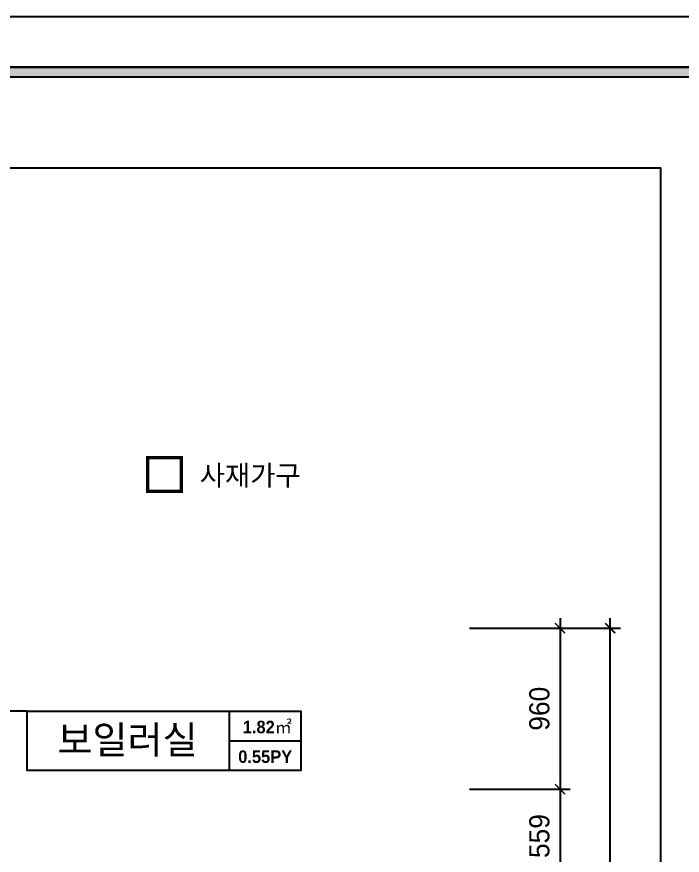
# Model space of a CAD drawing. Header units: millimetres. Extents: x 204923 to 257123, y 77248 to 107783.
# Drawn here: x 223395 to 227366, y 102183 to 107183 of the extents above; entities that cross this region are included whole.
import ezdxf
from ezdxf.enums import TextEntityAlignment as Align

# ---------------------------------------------------------------- set-up
doc = ezdxf.new("R2010")
doc.units = ezdxf.units.MM
doc.header["$LTSCALE"] = 30
doc.header["$PDMODE"] = 3
doc.linetypes.add('HID', pattern=[2.3, 1.5, -0.8])
doc.layers.get('DEFPOINTS').update_dxf_attribs({"color": 248})
for name, color, linetype in [('0-ELC TEXT', 7, 'Continuous'), ('03-TEXT', 3, 'Continuous'), ('07-DIM WAL', 5, 'Continuous'), ('F-SYM', 7, 'Continuous'), ('FORM(YOURNAME)-11', 1, 'Continuous'), ('설비', 140, 'Continuous')]:
    doc.layers.add(name, color=color, linetype=linetype)
doc.styles.add('HY 울릉도 L', font='')
doc.styles.add('YOURNAME', font='HY울릉도M.TTF')
doc.styles.add('넥슨고딕', font='NEXONLv1GothicBold.ttf')
doc.styles.add('코레일둥고', font='Korail_Round_Gothic_Medium.ttf')
doc.styles.get('HY 울릉도 L').set_extended_font_data('HY울릉도L')
doc.dimstyles.new('60', dxfattribs={"dimscale": 60, "dimtxt": 2, "dimasz": 1, "dimexe": 1, "dimexo": 1, "dimgap": 1, "dimtad": 1, "dimdec": 0, "dimrnd": 0.05, "dimdsep": 46, "dimlunit": 6, "dimtxsty": 'HY 울릉도 L', "dimblk": 'ARCHTICK', "dimcen": 2.5, "dimdle": 1, "dimclrd": 133, "dimclre": 133, "dimclrt": 30, "dimadec": 0, "dimazin": 0, "dimtfac": 1, "dimtdec": 0, "dimtix": 1, "dimtmove": 2, "dimatfit": 3, "dimldrblk": 'ARCHTICK', "dimfxl": 1, "dimlwd": -1, "dimlwe": -1, "dimarcsym": 0})

# ---------------------------------------------------------------- blocks, each defined once
blk = doc.blocks.new('FORM-PLAN')
at = {"layer": 'FORM(YOURNAME)-11'}
h = blk.add_hatch(color=256, dxfattribs=at)
h.dxf.hatch_style = 1
h.paths.add_polyline_path([(-71444, 55115), (10556, 55115), (10556, 54915), (-71444, 54915)])
h.paths.add_polyline_path([(-71444, -2085), (10556, -2085), (10556, -2285), (-71444, -2285)])
at = {"layer": 'DEFPOINTS', "color": 158}
for points in [[(-71444, -2285), (10556, -2285), (10556, 55115), (-71444, 55115)], [(-69444, 53115), (-64, 53115), (-64, 1215), (-69444, 1215)]]:
    blk.add_lwpolyline(points, close=True, dxfattribs=at)
at = {"layer": 'FORM(YOURNAME)-11', "color": 250}
blk.add_lwpolyline([(-72444, -3285), (11556, -3285), (11556, 56115), (-72444, 56115)], close=True, dxfattribs=at)
at = {"layer": 'FORM(YOURNAME)-11'}
blk.add_lwpolyline([(-71444, 55115), (10556, 55115), (10556, 54915), (-71444, 54915)], close=True, dxfattribs=at)
at = {"layer": 'FORM(YOURNAME)-11', "color": 3, "style": 'YOURNAME'}
for tag, height, p in [('1', 450, (9905, 18188)), ('2', 450, (9905, 17544)), ('3', 450, (9905, 16257)), ('4', 450, (9905, 14326)), ('5', 515, (9905, 12009)), ('6', 515, (9905, 9757)), ('7', 515, (9905, 7504)), ('8', 515, (9905, 5252)), ('9', 515, (9905, 2999)), ('10', 515, (5655, 811)), ('11', 515, (9905, 747)), ('12', 515, (5655, -1441)), ('13', 515, (9905, -1441))]:
    blk.add_attdef(tag, text='', height=height, dxfattribs=at).set_placement(p, align=Align.MIDDLE_RIGHT)
blk = doc.blocks.new('_ArchTick')
at = {"color": 0, "linetype": 'ByBlock', "const_width": 0.15}
blk.add_lwpolyline([(-0.5, -0.5), (0.5, 0.5)], dxfattribs=at)
blk = doc.blocks.new('*D192')
at = {"layer": '07-DIM WAL', "color": 133}
for p, q in [((226936.6, 93399.4), (226936.6, 103596.4)), ((226096.6, 103536.4), (226996.6, 103536.4)), ((226096.6, 93459.4), (226996.6, 93459.4))]:
    blk.add_line(p, q, dxfattribs=at)
at = {"layer": 'DEFPOINTS', "color": 0}
for p in [(226036.6, 103536.4), (226936.6, 103536.4), (226036.6, 93459.4)]:
    blk.add_point(p, dxfattribs=at)
at = {"layer": '07-DIM WAL', "color": 133, "xscale": 60, "yscale": 60, "zscale": 60}
for p, rotation in [((226936.6, 103536.4), 90), ((226936.6, 93459.4), 270)]:
    blk.add_blockref('_ArchTick', p, dxfattribs=dict(at, rotation=rotation))
at = {"layer": '07-DIM WAL', "color": 30, "insert": (226804.7, 98497.9), "char_height": 120, "attachment_point": 5, "rotation": 90, "style": 'HY 울릉도 L'}
blk.add_mtext('10,077', dxfattribs=at)
blk = doc.blocks.new('*D193')
at = {"layer": '07-DIM WAL', "color": 133}
for p, q in [((226636.6, 103596.4), (226636.6, 102516.4)), ((226096.6, 103536.4), (226696.6, 103536.4)), ((226096.6, 102576.4), (226696.6, 102576.4))]:
    blk.add_line(p, q, dxfattribs=at)
at = {"layer": 'DEFPOINTS', "color": 0}
for p in [(226036.6, 103536.4), (226036.6, 102576.4), (226636.6, 102576.4)]:
    blk.add_point(p, dxfattribs=at)
at = {"layer": '07-DIM WAL', "color": 133, "xscale": 60, "yscale": 60, "zscale": 60}
for p, rotation in [((226636.6, 103536.4), 90), ((226636.6, 102576.4), 270)]:
    blk.add_blockref('_ArchTick', p, dxfattribs=dict(at, rotation=rotation))
at = {"layer": '07-DIM WAL', "color": 30, "insert": (226514, 103056.4), "char_height": 120, "attachment_point": 5, "rotation": 90, "style": 'HY 울릉도 L'}
blk.add_mtext('960', dxfattribs=at)
blk = doc.blocks.new('*D194')
at = {"layer": '07-DIM WAL', "color": 133}
for p, q in [((226636.6, 102636.4), (226636.6, 101957.4)), ((226096.6, 102576.4), (226696.6, 102576.4)), ((226096.6, 102017.4), (226696.6, 102017.4))]:
    blk.add_line(p, q, dxfattribs=at)
at = {"layer": 'DEFPOINTS', "color": 0}
for p in [(226036.6, 102576.4), (226036.6, 102017.4), (226636.6, 102017.4)]:
    blk.add_point(p, dxfattribs=at)
at = {"layer": '07-DIM WAL', "color": 133, "xscale": 60, "yscale": 60, "zscale": 60}
for p, rotation in [((226636.6, 102576.4), 90), ((226636.6, 102017.4), 270)]:
    blk.add_blockref('_ArchTick', p, dxfattribs=dict(at, rotation=rotation))
at = {"layer": '07-DIM WAL', "color": 30, "insert": (226513.9, 102296.9), "char_height": 120, "attachment_point": 5, "rotation": 90, "style": 'HY 울릉도 L'}
blk.add_mtext('559', dxfattribs=at)

msp = doc.modelspace()

# ---------------------------------------------------------------- linework, layer by layer
at = {"layer": '0-ELC TEXT'}
for p, q in [((223457.2, 103041.6), (222294.8, 103041.6)), ((224664.4, 102687.9), (224664.4, 103041.6)), ((224664.4, 102864.8), (225089.1, 102864.8))]:
    msp.add_line(p, q, dxfattribs=at)
msp.add_lwpolyline([(223457.2, 103041.6), (225089.1, 103041.6), (225089.1, 102687.9), (223457.2, 102687.9)], close=True, dxfattribs=at)
at = {"layer": '설비', "color": 140, "linetype": 'HID', "const_width": 20}
msp.add_lwpolyline([(224176.7, 104353.7), (224376.7, 104353.7), (224376.7, 104553.7), (224176.7, 104553.7)], close=True, dxfattribs=at)

# ---------------------------------------------------------------- block references
at = {"layer": 'F-SYM', "xscale": 0.3, "yscale": 0.3, "zscale": 0.3}
msp.add_blockref('FORM-PLAN', (227255.9, 90348.4), dxfattribs=at)

# ---------------------------------------------------------------- texts
at = {"layer": '03-TEXT'}
for s, height, style, p in [('보일러실', 166.67, '코레일둥고', (224055.8, 102788.2)), ('1.82㎡', 75, '넥슨고딕', (224890, 102909.9)), ('0.55PY', 75, '넥슨고딕', (224877.2, 102733))]:
    msp.add_text(s, height=height, dxfattribs=dict(at, style=style)).set_placement(p, align=Align.CENTER)
at = {"layer": '설비', "color": 140, "style": '코레일둥고'}
msp.add_text('사재가구', height=120, dxfattribs=at).set_placement((224486.4, 104387.6))

# ---------------------------------------------------------------- dimensions: what is measured, and where the dimension line sits
at = {"layer": '07-DIM WAL'}
for base, p1, p2, picture, middle in [((226936.6, 103536.4), (226036.6, 93459.4), (226036.6, 103536.4), '*D192', (226804.7, 98497.9)), ((226636.6, 102576.4), (226036.6, 103536.4), (226036.6, 102576.4), '*D193', (226514, 103056.4)), ((226636.6, 102017.4), (226036.6, 102576.4), (226036.6, 102017.4), '*D194', (226513.9, 102296.9))]:
    dim = msp.add_linear_dim(base=base, p1=p1, p2=p2, angle=90, dimstyle='60', dxfattribs=at)
    dim.commit()
    dim.dimension.update_dxf_attribs({"geometry": picture, "text_midpoint": middle})

doc.saveas('drawing.dxf')
